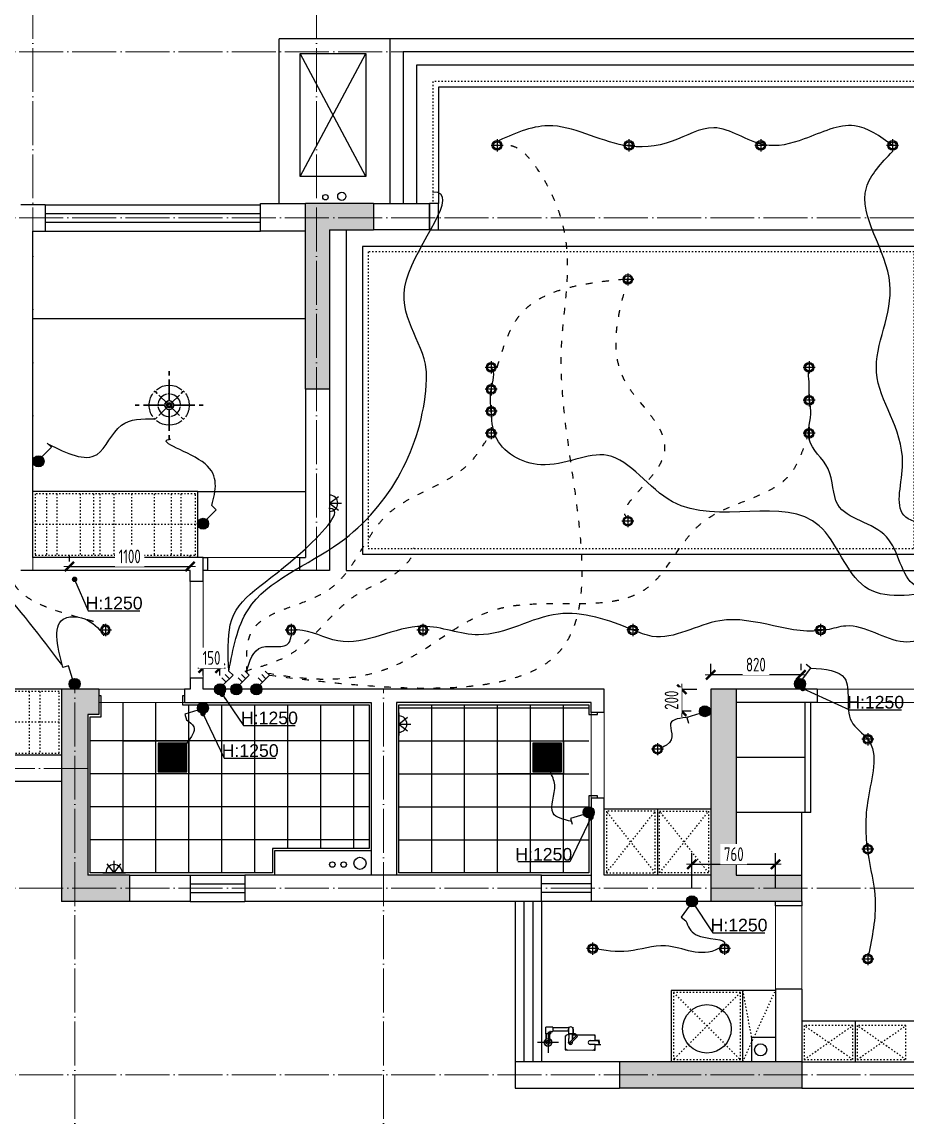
# Model space of a CAD drawing. Header units: inches. Extents: x -50945 to 250244, y -404780 to 18493.
# Drawn here: x 102028 to 110085, y -307663 to -297662 of the extents above; entities that cross this region are included whole.
import ezdxf

# ---------------------------------------------------------------- set-up
doc = ezdxf.new("R2010")
doc.units = ezdxf.units.IN
doc.header["$MEASUREMENT"] = 0
doc.linetypes.add('ACAD_ISO03W100', pattern=[30, 12, -18])
doc.linetypes.add('DOTE', pattern=[2.42, 2, -0.2, 0.02, -0.2])
for name, color, linetype, lineweight in [('0000照明', 241, 'Continuous', 25), ('天棚材质标注', 2, 'Continuous', 5), ('门', 65, 'Continuous', 13)]:
    doc.layers.add(name, color=color, linetype=linetype, lineweight=lineweight)
for name, color, linetype in [('D-ARCHI', 250, 'Continuous'), ('EVH 立面填充', 8, 'Continuous'), ('IBS-003-建筑窗框', 3, 'Continuous'), ('IBS-182-原建筑非承重墙', 150, 'Continuous'), ('IBS-200-原建筑承重墙柱', 200, 'Continuous'), ('IBS-63-原建筑窗', 63, 'Continuous'), ('IDS-030-造型完成面(看线)', 30, 'Continuous'), ('IDS-040-固定高家具', 40, 'Continuous'), ('IFF-51-活动家具', 51, 'Continuous'), ('IRC-2-天花灯具', 2, 'Continuous'), ('IRC-30-天花轮廓线', 30, 'Continuous')]:
    doc.layers.add(name, color=color, linetype=linetype)
doc.styles.add('HBA-DIMT', font='ARCHS.SHX', dxfattribs={"width": 0.8})
doc.styles.add('MtXpl_Arial_Unicode_', font='Arial Unicode.ttf')
doc.dimstyles.new('HBA_40', dxfattribs={"dimscale": 50, "dimtxt": 2.5, "dimasz": 0.1, "dimexe": 2, "dimexo": 2.5, "dimgap": 0.6, "dimtad": 1, "dimdec": 0, "dimrnd": 5, "dimzin": 0, "dimtxsty": 'HBA-DIMT', "dimblk": 'HBA_DIMENSION_TICK', "dimblk1": 'HBA_DIMENSION_TICK', "dimblk2": 'HBA_DIMENSION_TICK', "dimcen": 0.125, "dimclrd": 44, "dimclre": 44, "dimclrt": 2, "dimadec": 0, "dimazin": 0, "dimtfac": 1, "dimtdec": 0, "dimtix": 1, "dimtmove": 1, "dimatfit": 3, "dimldrblk": 'HBA_Leader_Dot', "dimfxl": 0, "dimtvp": 1, "dimtfill": 1, "dimtolj": 1, "dimtzin": 0, "dimarcsym": 0})

# ---------------------------------------------------------------- blocks, each defined once
blk = doc.blocks.new('11')
at = {"layer": 'IBS-182-原建筑非承重墙'}
for p, q in [((140841, -1081), (140567, -1080)), ((140567, -1080), (140567, -1131)), ((140576, -1080), (140567, -1080)), ((140567, -1080), (140567, -1131)), ((140820, -1081), (140588, -1080)), ((140820, -1081), (140588, -1080)), ((140841, -1081), (140820, -1081)), ((140840, -1209), (140841, -1081)), ((140840, -1101), (140841, -1081)), ((140997, -1245), (140997, -1054)), ((140567, -1131), (140516, -1131)), ((140535, -1131), (140528, -1131)), ((140528, -1166), (140567, -1166)), ((140528, -1166), (140567, -1166)), ((140567, -1131), (140535, -1131)), ((140567, -1131), (140535, -1131)), ((140567, -1166), (140535, -1166)), ((140567, -1101), (140567, -1131)), ((140567, -1131), (140615, -1132)), ((140567, -1166), (140567, -1196)), ((140615, -1166), (140567, -1166)), ((140567, -1166), (140567, -1217)), ((140567, -1166), (140567, -1196)), ((140788, -1145), (140728, -1204)), ((140775, -1157), (140728, -1204)), ((140797, -1154), (140737, -1214)), ((140737, -1214), (140775, -1175)), ((140737, -1214), (140775, -1175)), ((140775, -1157), (140788, -1145)), ((140775, -1149), (140775, -1157)), ((140775, -1149), (140775, -1157)), ((140775, -1149), (140775, -1157)), ((140775, -1217), (140775, -1175)), ((140775, -1175), (140775, -1227)), ((140775, -1175), (140775, -1217)), ((140809, -1218), (140810, -1149)), ((140809, -1227), (140810, -1149)), ((140810, -1145), (140810, -1149)), ((140810, -1149), (140810, -1145)), ((140840, -1197), (140840, -1101)), ((140840, -1209), (140840, -1101)), ((140901, -1150), (141093, -1150)), ((140980, -1150), (140980, -1228)), ((140980, -1180), (140980, -1248)), ((140980, -1180), (140980, -1228)), ((141014, -1150), (141014, -1228)), ((141014, -1228), (141014, -1180)), ((141014, -1228), (141014, -1180)), ((140567, -1208), (140567, -1217)), ((140567, -1217), (140770, -1217)), ((140567, -1217), (140587, -1217)), ((140587, -1217), (140775, -1217)), ((140587, -1217), (140740, -1217)), ((140737, -1214), (140728, -1204)), ((140728, -1204), (140737, -1214)), ((140750, -1227), (140737, -1214)), ((140740, -1217), (140750, -1227)), ((140775, -1227), (140750, -1227)), ((140750, -1227), (140770, -1227)), ((140770, -1217), (140770, -1288)), ((140812, -1227), (140770, -1227)), ((140770, -1269), (140770, -1227)), ((140770, -1227), (140770, -1269)), ((140770, -1269), (140770, -1288)), ((140775, -1217), (140775, -1227)), ((140775, -1217), (140775, -1227)), ((140775, -1227), (140809, -1227)), ((140955, -1286), (140803, -1286)), ((140803, -1286), (140812, -1286)), ((140803, -1286), (140812, -1286)), ((140809, -1218), (140820, -1218)), ((140809, -1218), (140809, -1227)), ((140812, -1252), (140812, -1221)), ((140812, -1252), (140812, -1221)), ((140812, -1252), (140812, -1227)), ((140812, -1252), (140812, -1269)), ((140812, -1252), (140955, -1252)), ((140812, -1286), (140812, -1252)), ((140812, -1286), (140812, -1252)), ((140955, -1252), (140953, -1252)), ((140955, -1252), (140953, -1252)), ((140962, -1248), (140955, -1248)), ((140955, -1290), (140955, -1248)), ((140955, -1251), (140955, -1252)), ((140955, -1251), (140955, -1252)), ((140955, -1290), (140982, -1290)), ((140975, -1234), (140975, -1228)), ((140975, -1228), (140980, -1228)), ((140975, -1248), (140975, -1228)), ((140975, -1228), (141018, -1228)), ((140980, -1228), (140975, -1228)), ((140975, -1228), (140975, -1234)), ((140975, -1234), (140975, -1248)), ((140980, -1248), (140975, -1248)), ((140975, -1248), (140980, -1248)), ((140980, -1228), (141014, -1228)), ((140980, -1248), (140980, -1228)), ((140980, -1228), (141018, -1228)), ((140982, -1290), (141018, -1290)), ((141014, -1228), (141018, -1228)), ((141018, -1228), (141014, -1228)), ((141018, -1228), (141014, -1228)), ((141018, -1235), (141018, -1228)), ((141018, -1235), (141018, -1228)), ((141018, -1228), (141018, -1235)), ((141018, -1235), (141018, -1228)), ((141018, -1228), (141018, -1235)), ((141018, -1235), (141018, -1290))]:
    blk.add_line(p, q, dxfattribs=at)
blk.add_circle((140997, -1150), 34.9, dxfattribs=at)
for start, end in [(0, 180), (0, 180), (180, 240.5217), (180, 240.5217), (299.176, 0), (299.176, 0)]:
    blk.add_arc((140997, -1150), 34.9, start, end, dxfattribs=at)
for centre, major_axis, start_param, end_param in [((140588, -1101), (-14.5, 14.5), 5.495149, 7.065946), ((140820, -1101), (-14.5, -14.5), 2.353557, 3.924353), ((140553, -1149), (-17.5, -17.5), -1.141223, -0.024085), ((140540, -1140), (-6.72, -6.72), 4.378011, 6.612288), ((140531, -1157), (-6.72, -6.72), 1.236418, 3.470695), ((140587, -1196), (-14.5, 14.5), 0.78276, 2.353557), ((140615, -1149), (-12.1, -12.1), 0.78276, 3.924353), ((140793, -1149), (-12.1, 12.1), 3.924353, 7.065946), ((140793, -1149), (-4.6, -4.6), 1.568158, 4.709751), ((140820, -1197), (-14.5, -14.5), 0.78276, 2.353557), ((140997, -1150), (-12.1, 12.1), 4.709751, 10.992936), ((140791, -1269), (-15, 15), 0.78276, 2.986227), ((140791, -1269), (-15, 15), 2.986227, 3.924353), ((140962, -1234), (-9.66, 9.66), 2.353557, 3.924353)]:
    blk.add_ellipse(centre, major_axis=major_axis, ratio=1, start_param=start_param, end_param=end_param, dxfattribs=at)
at = {"layer": 'IBS-182-原建筑非承重墙', "extrusion": (0, 0, -1)}
for start_param, end_param in [(5.500425, 7.071221), (5.500425, 7.071221), (3.929629, 5.500425), (3.929629, 5.500425), (7.071221, 8.642018), (7.071221, 8.642018), (2.358832, 3.929629), (2.358832, 3.929629)]:
    blk.add_ellipse((140997, -1150), major_axis=(-12.1, 12.1), ratio=1, start_param=start_param, end_param=end_param, dxfattribs=at)
blk = doc.blocks.new('A$C2C253EB8')
at = {"layer": 'IRC-2-天花灯具', "color": 250}
for p, q in [((55, 0), (55, 110)), ((0, 55), (110, 55))]:
    blk.add_line(p, q, dxfattribs=at)
at = {"layer": 'IRC-2-天花灯具', "color": 2}
blk.add_ellipse((55, 55), major_axis=(44, 0), ratio=1, start_param=1.571461413961594, end_param=7.85464672114118, dxfattribs=at)
at = {"layer": 'IRC-2-天花灯具', "color": 251}
blk.add_ellipse((55, 55), major_axis=(33, 0), ratio=1, start_param=1.570667, end_param=7.853852, dxfattribs=at)
blk = doc.blocks.new('A$C677541E1')
at = {"linetype": 'Continuous'}
for p, q in [((611, 1221), (611, 1145)), ((611, 1145), (611, 1221)), ((611, 1069), (611, 689)), ((611, 689), (611, 1069)), ((368, 854), (398, 823)), ((398, 823), (368, 854)), ((428, 793), (580, 642)), ((580, 642), (428, 793)), ((642, 642), (793, 793)), ((793, 793), (642, 642)), ((823, 823), (854, 854)), ((854, 854), (823, 823)), ((0, 611), (76, 611)), ((76, 611), (0, 611)), ((153, 611), (532, 611)), ((532, 611), (153, 611)), ((689, 611), (1069, 611)), ((1069, 611), (689, 611)), ((1221, 611), (1145, 611)), ((1145, 611), (1221, 611)), ((368, 368), (398, 398)), ((398, 398), (368, 368)), ((428, 428), (580, 580)), ((580, 580), (428, 428)), ((611, 532), (611, 153)), ((611, 153), (611, 532)), ((642, 580), (793, 428)), ((793, 428), (642, 580)), ((823, 398), (854, 368)), ((854, 368), (823, 398)), ((611, 76), (611, 0)), ((611, 0), (611, 76))]:
    blk.add_line(p, q, dxfattribs=at)
at = {"linetype": 'Continuous', "extrusion": (0, 0, -1)}
for major_axis, start_param, end_param in [((-358, 0), 0.888621, 2.252972), ((-358, 1), -0.003333, 0.613772), ((349, 78), 4.06277, 4.162216), ((349, 78), 4.06277, 4.162216), ((-349, 78), 2.120969, 2.220415), ((-349, 78), 2.120969, 2.220415), ((358, 1), -0.613772, 0.003333), ((358, 1), 2.52782, 3.144925), ((78.3, 0), 0.000513, 6.283698), ((78.3, 1), 3.385592, 4.494095), ((-78.3, 1), -1.352502, -0.243999), ((-39.1, 0.4), 3.131185, 9.41437), ((39.1, 0.4), 3.382419, 4.490922), ((-39.1, 0.4), -1.349329, -0.240826), ((-39.1, 0.4), 1.792263, 2.900766), ((39.1, 0.4), 0.240826, 1.349329), ((-78.3, 1), 1.78909, 2.897593), ((78.3, 1), 0.243999, 1.352502), ((-358, 1), 3.13826, 3.755365), ((-349, 78), -1.020623, -0.921177), ((-349, 78), -1.020623, -0.921177), ((-358, 0), 4.030214, 5.394564), ((349, 78), 0.921177, 1.020623), ((349, 78), 0.921177, 1.020623)]:
    blk.add_ellipse((611, 611), major_axis=major_axis, ratio=1, start_param=start_param, end_param=end_param, dxfattribs=at)
at = {"linetype": 'Continuous'}
for major_axis, start_param, end_param in [((-141, 143), -0.608759, 0.008346), ((-146, 139), -0.825662, -0.726216), ((-146, 139), -0.825662, -0.726216), ((-143, 142), 4.028499, 5.392849), ((-171, 105), 0.467757, 0.567203), ((-171, 105), 0.467757, 0.567203), ((-143, 142), 0.886906, 2.251257), ((-144, 140), -0.014456, 0.602649), ((-32.1, 30.1), 3.109878, 9.393063), ((-32.1, 30.1), 0.2, 1.308503), ((-14.8, 16.2), 3.186593, 9.469778), ((-31, 31.2), -1.336602, -0.228099), ((-15.1, 16), 0.25847, 1.366973), ((-16.1, 15), -1.374959, -0.266456), ((-16.1, 15), 1.766633, 2.875136), ((-15.1, 16), 3.400063, 4.508566), ((-32.1, 30.1), 3.341592, 4.450095), ((-171, 105), 3.609349, 3.708795), ((-171, 105), 3.609349, 3.708795), ((-31, 31.2), 1.804991, 2.913494), ((-146, 139), 2.315931, 2.415377), ((-146, 139), 2.315931, 2.415377), ((-141, 143), 2.532833, 3.149938), ((-144, 140), 3.127137, 3.744242)]:
    blk.add_ellipse((611, 611), major_axis=major_axis, ratio=1, start_param=start_param, end_param=end_param, dxfattribs=at)
blk = doc.blocks.new('fhty')
at = {"layer": 'IRC-2-天花灯具'}
for p, q in [((717910, -196860), (717910, -197065)), ((717910, -196962), (717990, -196900)), ((717910, -196962), (718019, -196962)), ((717910, -196962), (717990, -197025))]:
    blk.add_line(p, q, dxfattribs=at)
blk.add_arc((717910, -196962), 74.3, 270, 90, dxfattribs=at)
blk = doc.blocks.new('HBA_DIMENSION_TICK')
at = {"color": 0, "linetype": 'ByBlock'}
for p, q in [((-10, 0), (0, 0)), ((0, 0), (10, 0))]:
    blk.add_line(p, q, dxfattribs=at)
at = {"color": 50, "linetype": 'ByBlock'}
blk.add_solid([(-10, -7), (-7, -10), (7, 10), (10, 7)], dxfattribs=at)
blk = doc.blocks.new('HBA_Leader_Dot')
at = {"color": 0, "linetype": 'ByBlock'}
blk.add_line((-5, 0), (-10, 0), dxfattribs=at)
at = {"color": 0, "linetype": 'ByBlock', "const_width": 5}
blk.add_lwpolyline([(-2.5, 0, 1), (2.5, 0, 1)], format="xyb", close=True, dxfattribs=at)
blk = doc.blocks.new('*D732')
at = {"layer": 'Defpoints', "color": 0, "transparency": 16777216}
for p in [(108298, -303602), (108298, -303735), (109120, -303685)]:
    blk.add_point(p, dxfattribs=at)
at = {"layer": '天棚材质标注', "color": 44, "lineweight": -2, "transparency": 16777216}
for p, q in [((108298, -303610), (108298, -303502)), ((109120, -303560), (109120, -303502)), ((109115, -303602), (108303, -303602))]:
    blk.add_line(p, q, dxfattribs=at)
at = {"layer": '天棚材质标注', "color": 44, "lineweight": -2, "transparency": 16777216, "xscale": 5, "yscale": 5, "zscale": 5, "rotation": 180}
blk.add_blockref('HBA_DIMENSION_TICK', (108298, -303602), dxfattribs=at)
at = {"layer": '天棚材质标注', "color": 44, "lineweight": -2, "transparency": 16777216, "xscale": 5, "yscale": 5, "zscale": 5}
blk.add_blockref('HBA_DIMENSION_TICK', (109120, -303602), dxfattribs=at)
at = {"layer": '天棚材质标注', "color": 2, "transparency": 16777216, "insert": (108709, -303510), "char_height": 125, "attachment_point": 5, "style": 'HBA-DIMT', "bg_fill": 3, "box_fill_scale": 1.25, "bg_fill_color": 256, "bg_fill_true_color": 13158600, "bg_fill_transparency": 0}
blk.add_mtext('\\A1;820', dxfattribs=at)
blk = doc.blocks.new('*D733')
at = {"layer": 'Defpoints', "color": 0, "transparency": 16777216}
for p in [(108298, -303735), (108244, -303934)]:
    blk.add_point(p, dxfattribs=at)
at = {"layer": '天棚材质标注', "color": 44, "lineweight": -2, "transparency": 16777216}
for p, q in [((108173, -303735), (107934, -303735)), ((108034, -303730), (108034, -303725)), ((108034, -303934), (108034, -303735)), ((108119, -303934), (107934, -303934)), ((108034, -303939), (108034, -303944))]:
    blk.add_line(p, q, dxfattribs=at)
at = {"layer": '天棚材质标注', "color": 44, "lineweight": -2, "transparency": 16777216, "xscale": 5, "yscale": 5, "zscale": 5}
for p, rotation in [((108034, -303735), 270), ((108034, -303934), 90)]:
    blk.add_blockref('HBA_DIMENSION_TICK', p, dxfattribs=dict(at, rotation=rotation))
at = {"layer": '天棚材质标注', "color": 2, "transparency": 16777216, "insert": (107941, -303834), "char_height": 125, "attachment_point": 5, "rotation": 90, "style": 'HBA-DIMT', "bg_fill": 3, "box_fill_scale": 1.25, "bg_fill_color": 256, "bg_fill_true_color": 13158600, "bg_fill_transparency": 0}
blk.add_mtext('\\A1;200', dxfattribs=at)
at = {"layer": 'Defpoints', "color": 0, "transparency": 16777216}
blk.add_point((108034, -303735), dxfattribs=at)
blk = doc.blocks.new('*D734')
at = {"layer": 'Defpoints', "color": 0, "transparency": 16777216}
for p in [(108888, -305327), (108127, -305664), (108888, -305665)]:
    blk.add_point(p, dxfattribs=at)
at = {"layer": '天棚材质标注', "color": 44, "lineweight": -2, "transparency": 16777216}
for p, q in [((108127, -305539), (108127, -305227)), ((108888, -305540), (108888, -305227)), ((108132, -305327), (108883, -305327))]:
    blk.add_line(p, q, dxfattribs=at)
at = {"layer": '天棚材质标注', "color": 44, "lineweight": -2, "transparency": 16777216, "xscale": 5, "yscale": 5, "zscale": 5, "rotation": 180}
blk.add_blockref('HBA_DIMENSION_TICK', (108127, -305327), dxfattribs=at)
at = {"layer": '天棚材质标注', "color": 44, "lineweight": -2, "transparency": 16777216, "xscale": 5, "yscale": 5, "zscale": 5}
blk.add_blockref('HBA_DIMENSION_TICK', (108888, -305327), dxfattribs=at)
at = {"layer": '天棚材质标注', "color": 2, "transparency": 16777216, "insert": (108508, -305235), "char_height": 125, "attachment_point": 5, "style": 'HBA-DIMT', "bg_fill": 3, "box_fill_scale": 1.25, "bg_fill_color": 256, "bg_fill_true_color": 13158600, "bg_fill_transparency": 0}
blk.add_mtext('\\A1;760', dxfattribs=at)
blk = doc.blocks.new('*D735')
at = {"layer": 'Defpoints', "color": 0, "transparency": 16777216}
for p in [(103678, -303735), (103831, -303735)]:
    blk.add_point(p, dxfattribs=at)
at = {"layer": '天棚材质标注', "color": 44, "lineweight": -2, "transparency": 16777216}
for p, q in [((103678, -303610), (103678, -303441)), ((103831, -303610), (103831, -303441)), ((103673, -303541), (103668, -303541)), ((103678, -303541), (103831, -303541)), ((103836, -303541), (103841, -303541))]:
    blk.add_line(p, q, dxfattribs=at)
at = {"layer": '天棚材质标注', "color": 44, "lineweight": -2, "transparency": 16777216, "xscale": 5, "yscale": 5, "zscale": 5}
blk.add_blockref('HBA_DIMENSION_TICK', (103678, -303541), dxfattribs=at)
at = {"layer": '天棚材质标注', "color": 44, "lineweight": -2, "transparency": 16777216, "xscale": 5, "yscale": 5, "zscale": 5, "rotation": 180}
blk.add_blockref('HBA_DIMENSION_TICK', (103831, -303541), dxfattribs=at)
at = {"layer": '天棚材质标注', "color": 2, "transparency": 16777216, "insert": (103754, -303449), "char_height": 125, "attachment_point": 5, "style": 'HBA-DIMT', "bg_fill": 3, "box_fill_scale": 1.25, "bg_fill_color": 256, "bg_fill_true_color": 13158600, "bg_fill_transparency": 0}
blk.add_mtext('\\A1;150', dxfattribs=at)
at = {"layer": 'Defpoints', "color": 0, "transparency": 16777216}
blk.add_point((103831, -303541), dxfattribs=at)
blk = doc.blocks.new('*D736')
at = {"layer": 'Defpoints', "color": 0, "transparency": 16777216}
for p in [(103558, -302617), (102460, -302697), (103558, -302655)]:
    blk.add_point(p, dxfattribs=at)
at = {"layer": '天棚材质标注', "color": 44, "lineweight": -2, "transparency": 16777216}
for p, q in [((102460, -302572), (102460, -302517)), ((103558, -302530), (103558, -302517)), ((102465, -302617), (103553, -302617))]:
    blk.add_line(p, q, dxfattribs=at)
at = {"layer": '天棚材质标注', "color": 44, "lineweight": -2, "transparency": 16777216, "xscale": 5, "yscale": 5, "zscale": 5, "rotation": 180}
blk.add_blockref('HBA_DIMENSION_TICK', (102460, -302617), dxfattribs=at)
at = {"layer": '天棚材质标注', "color": 44, "lineweight": -2, "transparency": 16777216, "xscale": 5, "yscale": 5, "zscale": 5}
blk.add_blockref('HBA_DIMENSION_TICK', (103558, -302617), dxfattribs=at)
at = {"layer": '天棚材质标注', "color": 2, "transparency": 16777216, "insert": (103009, -302525), "char_height": 125, "attachment_point": 5, "style": 'HBA-DIMT', "bg_fill": 3, "box_fill_scale": 1.25, "bg_fill_color": 256, "bg_fill_true_color": 13158600, "bg_fill_transparency": 0}
blk.add_mtext('\\A1;1100', dxfattribs=at)

msp = doc.modelspace()

# ---------------------------------------------------------------- hatches: boundary and pattern name
at = {"layer": '0000照明', "lineweight": 25, "ltscale": 0.01}
for points in [[(102206.63, -301618.78, -1), (102149.83, -301700.54, -1)], [(102151.05, -301700.51, -1), (102207.86, -301618.75, -1)], [(103704.94, -302186.83, -1), (103648.13, -302268.58, -1)], [(103649.35, -302268.55, -1), (103706.16, -302186.8, -1)], [(102485.11, -303641.41, -1), (102530.08, -303730.23, -1)], [(102530.64, -303729.14, -1), (102485.66, -303640.32, -1)], [(109132.39, -303640.33, -1), (109088.22, -303729.55, -1)], [(109089.43, -303729.34, -1), (109133.6, -303640.12, -1)], [(103859.04, -303693.63, -1), (103802.24, -303775.39, -1)], [(103803.46, -303775.36, -1), (103860.27, -303693.6, -1)], [(104006.55, -303693.63, -1), (103949.75, -303775.39, -1)], [(103950.97, -303775.36, -1), (104007.78, -303693.6, -1)], [(104190.4, -303693.63, -1), (104133.6, -303775.39, -1)], [(104134.82, -303775.36, -1), (104191.63, -303693.6, -1)], [(103718.95, -303881.8, -1), (103630.13, -303926.77, -1)], [(103631.22, -303927.33, -1), (103720.04, -303882.36, -1)], [(108288.86, -303911.52, -1), (108200.05, -303956.49, -1)], [(107231.47, -304831.24, -1), (107142.65, -304876.22, -1)], [(107143.74, -304876.77, -1), (107232.56, -304831.8, -1)], [(108148.01, -305619.44, -1), (108103.95, -305708.72, -1)], [(108105.16, -305708.51, -1), (108149.22, -305619.23, -1)]]:
    msp.add_hatch(color=256, dxfattribs=at).paths.add_polyline_path(points)
at = {"layer": 'EVH 立面填充'}
h = msp.add_hatch(color=256, dxfattribs=at)
h.dxf.hatch_style = 1
h.paths.add_polyline_path([(104828.45, -299554.51), (105228.45, -299554.51), (105228.45, -299314.51), (104608.45, -299314.51), (104608.45, -301004.51), (104828.45, -301004.51)])
h = msp.add_hatch(color=256, dxfattribs=at)
h.dxf.hatch_style = 1
h.paths.add_polyline_path([(102388.15, -305664.51), (103008.15, -305664.51), (103008.15, -305424.51), (102628.15, -305424.51), (102628.15, -303964.51), (102728.15, -303964.51), (102728.15, -303734.51), (102388.15, -303734.51)])
h = msp.add_hatch(color=256, dxfattribs=at)
h.dxf.hatch_style = 1
h.paths.add_polyline_path([(109128.15, -305664.51), (109128.15, -305424.51), (108528.15, -305424.51), (108528.15, -303734.51), (108298.15, -303734.51), (108298.15, -305664.51)])
h = msp.add_hatch(color=256, dxfattribs=at)
h.dxf.hatch_style = 1
h.paths.add_polyline_path([(107468.15, -307123.68), (107468.15, -307362.01), (109128.15, -307362.01), (109128.15, -307123.68)])
at = {"layer": 'IRC-2-天花灯具'}
h = msp.add_hatch(dxfattribs=at)
h.set_pattern_fill('ANSI31', color=256, scale=80)
h.set_pattern_definition([(45, (9479.499, -288437.724), (-7.0710678, 7.0710678), [])])
h.paths.add_polyline_path([(103268.15, -304484.51), (103528.15, -304484.51), (103528.15, -304224.51), (103268.15, -304224.51)])
h = msp.add_hatch(dxfattribs=at)
h.set_pattern_fill('ANSI31', color=256, scale=80)
h.set_pattern_definition([(45, (12889.499, -288437.724), (-7.0710678, 7.0710678), [])])
h.paths.add_polyline_path([(106678.15, -304484.51), (106938.15, -304484.51), (106938.15, -304224.51), (106678.15, -304224.51)])

# ---------------------------------------------------------------- linework, layer by layer
at = {"layer": '0000照明', "lineweight": 25, "ltscale": 0.01}
for p, q in [((102208.54, -301620.18), (102297.43, -301531.92)), ((102297.43, -301531.92), (102258.93, -301493.15)), ((103706.85, -302188.22), (103795.73, -302099.97)), ((103795.73, -302099.97), (103757.23, -302061.19)), ((102451.78, -303520.26), (102399.38, -303535.73)), ((102487.24, -303640.39), (102451.78, -303520.26)), ((109134.49, -303641.43), (109209.43, -303541.07)), ((109209.43, -303541.07), (109165.65, -303508.37)), ((103887, -303669.16), (103848.5, -303630.39)), ((103860.95, -303695.03), (103949.84, -303606.77)), ((103917.48, -303638.9), (103878.98, -303600.12)), ((103949.84, -303606.77), (103911.34, -303568)), ((104034.51, -303669.16), (103996.01, -303630.39)), ((104008.46, -303695.03), (104097.35, -303606.77)), ((104064.99, -303638.9), (104026.49, -303600.12)), ((104097.35, -303606.77), (104058.85, -303568)), ((104218.36, -303669.16), (104179.86, -303630.39)), ((104192.31, -303695.03), (104281.2, -303606.77)), ((104248.84, -303638.9), (104210.34, -303600.12)), ((104281.2, -303606.77), (104242.7, -303568)), ((103630.2, -303925.19), (103510.07, -303960.65)), ((103510.07, -303960.65), (103525.54, -304013.06)), ((108200.12, -303954.91), (108079.99, -303990.37)), ((108079.99, -303990.37), (108095.46, -304042.78)), ((107142.72, -304874.64), (107022.59, -304910.1)), ((107022.59, -304910.1), (107038.06, -304962.51)), ((108103.06, -305707.41), (108028.24, -305807.87)), ((108028.24, -305807.87), (108072.06, -305840.51))]:
    msp.add_line(p, q, dxfattribs=at)
for centre in [(102178.23, -301659.66), (102179.45, -301659.63), (103676.54, -302227.7), (103677.76, -302227.68), (102507.59, -303685.82), (102508.15, -303684.73), (109110.31, -303684.94), (109111.51, -303684.73), (103830.64, -303734.51), (103831.86, -303734.48), (103978.15, -303734.51), (103979.37, -303734.48), (104162, -303734.51), (104163.22, -303734.48), (103674.54, -303904.29), (103675.63, -303904.84), (108244.46, -303934.01), (107187.06, -304853.73), (107188.15, -304854.29), (108125.98, -305664.08), (108127.19, -305663.87)]:
    msp.add_circle(centre, 49.78, dxfattribs=at)
for points in [[(109953.45, -298784.39), (109607.57, -298606.49), (109149.75, -298726.42), (108786.1, -298779.61), (108325.43, -298624.08), (107946.6, -298747.28), (107509.45, -298784.36), (106818.29, -298606.1), (106343.7, -298752.86)], [(110627.33, -302713.89), (110523.19, -302326.93), (110055.68, -302150.21), (110044.38, -301675.88), (109806.91, -300849.04), (109929.47, -300045.17), (109715.18, -299169.94), (109953.45, -298839.39)], [(103911.34, -303568), (104086.21, -303010.11), (104921.38, -302398.83), (105708.05, -300965.57), (105708.05, -300826.67), (105528.19, -300009.6), (105768.45, -299208.88), (105765.28, -299208.88)], [(110390.15, -302836.76), (109700.82, -302801.03), (109285.38, -302246.21), (107949.84, -302028.48), (107357.93, -301605.93), (106751.32, -301690.44), (106336.9, -301428.05), (106299.72, -301204.51), (106299.72, -301004.51), (106299.72, -300804.51), (106294, -300799.01)], [(110390.31, -302836.56), (110157.54, -302789.53), (109898.73, -302347.8), (109454.56, -302053.07), (109367.18, -301729.23), (109193.45, -301459.51, 0), (109208.59, -301195.27), (109193.45, -301071.51, 0), (109193.45, -300935.39, 0), (109193.46, -300837.51, 0), (109199.46, -300823.69)], [(102269.74, -301504.04), (102711.59, -301596.7), (102932.93, -301331.24), (103235.33, -301273.84)], [(103757.23, -302061.19), (103694.6, -301682.66), (103368.45, -301460.41), (103380.29, -301458.28)], [(102391.64, -303509.53), (101779.4, -302756.05), (101251.94, -302364.48), (100708.13, -302232.73), (100528.45, -302075.41)], [(103911.34, -303568), (103924.9, -303147.1), (104608.45, -302454.92), (104828.45, -302090.24), (104822.64, -302090.24)], [(111273.27, -304847.94), (111237.31, -304508.53), (111303.94, -304164.47), (111059.63, -303631.72), (111020.76, -303354.25), (110553.3, -303194.51), (110054.23, -303303.1), (109526.73, -303158.82), (109353.3, -303194.51), (108381.63, -303110.08), (107765.91, -303252.62), (107588.45, -303194.51), (106909.52, -303049.34), (106185.33, -303238.63), (105678.6, -303161.51), (104903.69, -303294.21), (104533.6, -303194.51), (104522.6, -303194.48)], [(102399.38, -303535.73), (102424.36, -303085.75), (102542.9, -303078.62), (102733.3, -303194.51), (102738.11, -303201.08)], [(104070.67, -303579.9), (104215.11, -303351.79), (104458.76, -303311.87), (104478.6, -303249.51)], [(109209.43, -303541.07), (109516.94, -303634.21), (109578.45, -304024.27), (109728.15, -304189.51), (109730.13, -304731.61), (109728.15, -305222.51), (109794.64, -305651.4), (109732.2, -306156.76)], [(103525.54, -304013.06), (103592.36, -304076.21), (103528.15, -304224.51)], [(108099.37, -303987.92), (107933.31, -304045.48), (107894.15, -304243.61), (107853.38, -304261.68), (107857.43, -304258.29)], [(107030.33, -304936.3), (106862.57, -304861.26), (106877.46, -304603.79), (106835.76, -304484.51)], [(108072.06, -305840.51), (108165.09, -305967.51), (108423.15, -306050.51), (108368.15, -306094.51), (107886.13, -306069.56), (107548.82, -306116.94), (107223.15, -306094.51)]]:
    msp.add_spline(points, degree=3, dxfattribs=at)
at = {"layer": '0000照明', "linetype": 'ACAD_ISO03W100', "lineweight": 25, "ltscale": 5}
for points in [[(104281.2, -303606.77), (105162.32, -303699.97), (106876.84, -303437.08), (106937.29, -300704.03), (106786.31, -299104.57), (106388.83, -298810.55), (106378.67, -298817.88)], [(106354.72, -300804.51), (106556.94, -300334.38), (107574.75, -299994.04, 0)], [(107543.45, -299994.04, 0), (107526.79, -300949.3), (107839.64, -301678.88), (107559.65, -302175.76, 0), (107573.72, -302179.16)], [(99233.29, -300669.38), (100452.39, -300661.26), (101494.61, -302122.98), (101830.17, -302215.06), (101988.45, -302821.08), (102782.61, -303238.14), (102767.15, -303245.18)], [(104078.1, -303587.39), (104117.61, -303213.21), (104812.81, -302833.5), (105353.3, -302144.77), (106100.97, -301676.61), (106273.77, -301440.04)], [(104261.95, -303587.39), (104756.55, -303641.23), (105418.4, -303519.75), (106356.05, -303003.65), (107734.99, -302799.21), (108220.38, -302217.07), (109020.14, -301778.15), (109179.57, -301434.45, 0)], [(104058.85, -303568), (104477.98, -303410.53), (105079.03, -302870.91), (105538.44, -302581.15), (105596.43, -302454.51), (105596.43, -302447.42)]]:
    msp.add_spline(points, degree=3, dxfattribs=at)
at = {"layer": 'D-ARCHI', "color": 251, "linetype": 'DOTE', "lineweight": 5, "ltscale": 200}
for p, q in [((102128.45, -302654.51), (102128.45, -295114.27)), ((104708.45, -302654.51), (104708.45, -295114.27)), ((116438.45, -297934.27), (96111.19, -297934.27)), ((116438.45, -299444.51), (96098.45, -299444.51)), ((102508.15, -310062.84), (102508.15, -303734.51)), ((105318.15, -310062.84), (105318.15, -303734.51)), ((102628.15, -304454.51), (96111.19, -304454.51)), ((116438.45, -305544.51), (96111.19, -305544.51)), ((116438.45, -307242.84), (96111.19, -307242.84))]:
    msp.add_line(p, q, dxfattribs=at)
at = {"layer": 'IBS-003-建筑窗框', "color": 251, "ltscale": 10}
for p, q in [((110918.45, -297814.27), (105378.45, -297814.27)), ((105378.45, -297814.27), (105378.45, -299314.51)), ((110688.45, -298054.27), (105618.45, -298054.27)), ((105618.45, -298054.27), (105618.45, -299314.51)), ((110488.45, -298254.27), (105818.45, -298254.27)), ((105818.45, -298254.27), (105818.45, -299314.51)), ((102238.45, -299324.51), (104198.45, -299324.51)), ((102238.45, -299564.51), (104198.45, -299564.51)), ((103558.15, -305424.51), (104058.15, -305424.51)), ((106758.15, -305424.51), (107208.15, -305424.51)), ((103558.15, -305664.51), (104058.15, -305664.51)), ((106518.15, -305664.51), (106518.15, -307124.51)), ((107208.15, -305664.51), (106758.15, -305664.51)), ((106758.15, -305664.51), (106758.15, -307124.51))]:
    msp.add_line(p, q, dxfattribs=at)
at = {"layer": 'IBS-182-原建筑非承重墙'}
for p, q in [((104368.45, -299314.51), (104368.45, -297814.27)), ((105378.45, -297814.27), (104368.45, -297814.27)), ((104560.52, -299068.17), (105158.64, -297949.38)), ((105158.64, -299068.17), (104560.52, -297949.38)), ((102018.45, -299323.51), (102238.45, -299323.51)), ((102238.45, -299323.51), (102238.45, -299564.51)), ((104198.45, -299564.51), (104198.45, -299314.51)), ((104198.45, -299314.51), (104608.45, -299314.51)), ((105228.45, -299314.51), (105738.45, -299314.51)), ((105738.45, -299554.51), (105738.45, -299314.51)), ((102128.45, -302534.51), (102128.45, -299564.51)), ((102128.45, -299564.51), (102238.45, -299564.51)), ((104608.45, -299564.51), (104198.45, -299564.51)), ((105738.45, -299554.51), (105228.45, -299554.51)), ((104608.45, -300364.51), (102128.45, -300364.51)), ((104608.45, -301004.51), (104608.45, -302534.51)), ((104828.45, -301004.51), (104828.45, -302654.51)), ((103678.45, -302534.51), (102128.45, -302534.51)), ((103678.45, -302754.51), (103678.45, -302534.51)), ((104558.45, -302654.51), (104558.45, -302534.51)), ((104558.45, -302534.51), (104608.45, -302534.51)), ((103558.45, -302654.51), (102018.45, -302654.51)), ((103558.45, -302754.51), (103558.45, -302654.51)), ((104828.45, -302654.51), (104558.45, -302654.51)), ((103678.45, -302754.51), (103558.45, -302754.51)), ((103678.15, -303634.51), (103558.15, -303634.51)), ((103558.15, -303634.51), (103558.15, -303734.51)), ((103678.15, -303734.51), (103678.15, -303634.51)), ((103558.15, -303734.51), (103508.15, -303734.51)), ((103508.15, -303734.51), (103508.15, -303854.51)), ((107328.15, -303734.51), (103678.15, -303734.51)), ((107328.15, -303944.51), (107328.15, -303734.51)), ((109268.15, -303734.51), (108528.15, -303734.51)), ((109268.15, -303734.51), (109268.15, -303854.51)), ((103508.15, -303854.51), (105208.15, -303854.51)), ((105208.15, -303854.51), (105208.15, -305424.51)), ((107208.15, -303854.51), (105438.15, -303854.51)), ((105438.15, -303854.51), (105438.15, -305424.51)), ((107208.15, -303944.51), (107208.15, -303854.51)), ((107328.15, -303944.51), (107208.15, -303944.51)), ((109268.15, -303854.51), (108528.15, -303854.51)), ((102388.15, -304334.51), (99438.45, -304334.51)), ((102388.15, -304574.51), (99438.45, -304574.51)), ((107328.15, -304724.51), (107208.15, -304724.51)), ((107208.15, -304724.51), (107208.15, -305664.51)), ((107328.15, -305424.51), (107328.15, -304724.51)), ((104328.15, -305204.51), (104328.15, -305424.51)), ((105208.15, -305204.51), (104328.15, -305204.51)), ((103008.15, -305424.51), (103558.15, -305424.51)), ((103558.15, -305424.51), (103558.15, -305664.51)), ((105438.15, -305424.51), (104058.15, -305424.51)), ((104058.15, -305424.51), (104058.15, -305664.51)), ((106758.15, -305424.51), (105438.15, -305424.51)), ((106758.15, -305664.51), (106758.15, -305424.51)), ((108298.15, -305424.51), (107328.15, -305424.51)), ((103558.15, -305664.51), (103008.15, -305664.51)), ((106518.15, -305664.51), (104058.15, -305664.51)), ((106758.15, -305664.51), (106518.15, -305664.51)), ((108298.15, -305664.51), (107208.15, -305664.51)), ((108888.15, -305704.51), (108888.15, -305664.51)), ((109128.15, -305704.51), (108888.15, -305704.51)), ((109128.15, -305664.51), (109128.15, -305704.51)), ((109128.15, -306464.51), (108888.15, -306464.51)), ((108888.15, -306464.51), (108888.15, -307124.51)), ((109128.15, -306464.51), (109128.15, -307124.51)), ((108668.15, -306904.51), (108668.15, -307124.51)), ((108888.15, -306904.51), (108668.15, -306904.51)), ((107468.15, -307124.51), (106518.15, -307124.51)), ((106518.15, -307124.51), (106518.15, -307362.84)), ((109128.15, -307124.51), (110928.15, -307124.51)), ((106518.15, -307362.84), (107468.15, -307362.84)), ((109128.15, -307362.84), (111168.15, -307362.84))]:
    msp.add_line(p, q, dxfattribs=at)
for points in [[(104560.52, -297949.38), (105158.64, -297949.38), (105158.64, -299068.17), (104560.52, -299068.17)], [(105738.45, -299554.51), (105818.45, -299554.51), (105818.45, -299314.51), (105738.45, -299314.51)], [(103678.45, -302534.51), (103718.45, -302534.51), (103718.45, -302654.51), (103678.45, -302654.51)]]:
    msp.add_lwpolyline(points, close=True, dxfattribs=at)
for centre, radius in [((104790.67, -299256.6), 25), ((104939.63, -299248.03), 37.5), ((104853.84, -305329.32), 25), ((104957.18, -305329.32), 25), ((105105.33, -305317.89), 55), ((108752.19, -307016.08), 55)]:
    msp.add_circle(centre, radius, dxfattribs=at)
at = {"layer": 'IBS-200-原建筑承重墙柱', "ltscale": 0.02}
for p, q in [((104608.45, -301004.51), (104608.45, -299314.51)), ((105228.45, -299314.51), (104608.45, -299314.51)), ((105228.45, -299314.51), (105228.45, -299554.51)), ((104828.45, -299554.51), (104828.45, -301004.51)), ((104828.45, -299554.51), (105228.45, -299554.51)), ((104828.45, -301004.51), (104608.45, -301004.51)), ((102728.15, -303734.51), (102388.15, -303734.51)), ((102388.15, -303734.51), (102388.15, -305664.51)), ((102728.15, -303734.51), (102728.15, -303964.51)), ((108298.15, -303734.51), (108298.15, -305664.51)), ((108528.15, -303734.51), (108298.15, -303734.51)), ((108528.15, -303734.51), (108528.15, -305424.51)), ((102728.15, -303964.51), (102628.15, -303964.51)), ((102628.15, -303964.51), (102628.15, -305424.51)), ((103008.15, -305424.51), (102628.15, -305424.51)), ((103008.15, -305424.51), (103008.15, -305664.51)), ((108528.15, -305424.51), (109128.15, -305424.51)), ((109128.15, -305664.51), (109128.15, -305424.51)), ((103008.15, -305664.51), (102388.15, -305664.51)), ((109128.15, -305664.51), (108298.15, -305664.51)), ((109128.15, -307124.51), (107468.15, -307124.51)), ((107468.15, -307124.51), (107468.15, -307362.84)), ((109128.15, -307124.51), (109128.15, -307362.84)), ((109128.15, -307362.84), (107468.15, -307362.84))]:
    msp.add_line(p, q, dxfattribs=at)
at = {"layer": 'IBS-63-原建筑窗'}
for p, q in [((110808.45, -297934.27), (105498.45, -297934.27)), ((105498.45, -297934.27), (105498.45, -299314.51)), ((102238.45, -299404.51), (104198.45, -299404.51)), ((102238.45, -299484.51), (104198.45, -299484.51)), ((103558.15, -305504.51), (104058.15, -305504.51)), ((107208.15, -305504.51), (106758.15, -305504.51)), ((103558.15, -305584.51), (104058.15, -305584.51)), ((107208.15, -305584.51), (106758.15, -305584.51)), ((106598.15, -305664.51), (106598.15, -307124.51)), ((106678.15, -305664.51), (106678.15, -307124.51))]:
    msp.add_line(p, q, dxfattribs=at)
at = {"layer": 'IDS-030-造型完成面(看线)'}
for points in [[(103508.15, -303794.51), (103488.15, -303794.51), (103488.15, -303874.51), (105188.15, -303874.51), (105188.15, -305184.51), (104308.15, -305184.51), (104308.15, -305404.51), (102648.15, -305404.51), (102648.15, -303984.51), (102748.15, -303984.51), (102748.15, -303794.51), (102728.15, -303794.51)], [(107268.15, -304724.51), (107268.15, -304704.51), (107188.15, -304704.51), (107188.15, -305404.51), (105458.15, -305404.51), (105458.15, -303874.51), (107188.15, -303874.51), (107188.15, -303964.51), (107268.15, -303964.51), (107268.15, -303944.51)]]:
    msp.add_lwpolyline(points, dxfattribs=at)
at = {"layer": 'IDS-040-固定高家具'}
for p, q in [((103628.45, -301934.51), (102128.45, -301934.51)), ((103628.45, -302534.51), (103628.45, -301934.51)), ((102388.15, -303734.51), (99038.45, -303734.51)), ((108298.15, -304824.51), (107328.15, -304824.51)), ((107813.15, -304824.51), (107813.15, -305424.51)), ((108888.15, -306474.51), (107938.15, -306474.51)), ((107938.15, -306474.51), (107938.15, -307124.51)), ((108588.15, -306474.51), (108588.15, -307124.51)), ((109128.15, -306751.52), (110539.91, -306751.52)), ((109611.48, -306751.52), (109611.48, -307124.51))]:
    msp.add_line(p, q, dxfattribs=at)
at = {"layer": 'IDS-040-固定高家具', "linetype": 'ACAD_ISO03W100'}
for p, q in [((102251.87, -301954.51), (102251.87, -302514.51)), ((102346.91, -301954.51), (102346.91, -302514.51)), ((102557.15, -301954.51), (102557.15, -302514.51)), ((102680.99, -301954.51), (102680.99, -302514.51)), ((102738.59, -301954.51), (102738.59, -302514.51)), ((102865.3, -301954.51), (102865.3, -302514.51)), ((103026.58, -301954.51), (103026.58, -302514.51)), ((103231.06, -301954.51), (103231.06, -302514.51)), ((103386.58, -301954.51), (103386.58, -302514.51)), ((103475.86, -301954.51), (103475.86, -302514.51)), ((103608.45, -302234.51), (102148.45, -302234.51)), ((102093.78, -303754.51), (102093.78, -304314.51)), ((102190.46, -303754.51), (102190.46, -304314.51)), ((102368.15, -304034.51), (99058.45, -304034.51)), ((107348.15, -305404.51), (107793.15, -304844.51)), ((107793.15, -305404.51), (107348.15, -304844.51)), ((108278.15, -305404.51), (107833.15, -304844.51)), ((107833.15, -305404.51), (108278.15, -304844.51)), ((108568.15, -306494.51), (107958.15, -307104.51)), ((107958.15, -306494.51), (108568.15, -307104.51)), ((108588.15, -306474.51), (108668.15, -306904.51)), ((108589.94, -307124.51), (108888.15, -306474.51)), ((109148.15, -307104.51), (109591.48, -306794.51)), ((109591.48, -307104.51), (109148.15, -306794.51)), ((109631.48, -307104.51), (110074.82, -306794.51)), ((110074.82, -307104.51), (109631.48, -306794.51))]:
    msp.add_line(p, q, dxfattribs=at)
for points in [[(102148.45, -302514.51), (103608.45, -302514.51), (103608.45, -301954.51), (102148.45, -301954.51)], [(99058.45, -304314.51), (102368.15, -304314.51), (102368.15, -303754.51), (99058.45, -303754.51)], [(107348.15, -305404.51), (107793.15, -305404.51), (107793.15, -304844.51), (107348.15, -304844.51)], [(108278.15, -305404.51), (107833.15, -305404.51), (107833.15, -304844.51), (108278.15, -304844.51)], [(107958.15, -307104.51), (108568.15, -307104.51), (108568.15, -306494.51), (107958.15, -306494.51)], [(109148.15, -307104.51), (109591.48, -307104.51), (109591.48, -306794.51), (109148.15, -306794.51)], [(109631.48, -307104.51), (110074.82, -307104.51), (110074.82, -306794.51), (109631.48, -306794.51)]]:
    msp.add_lwpolyline(points, close=True, dxfattribs=at)
at = {"layer": 'IDS-040-固定高家具'}
msp.add_circle((108263.15, -306824.51), 220.91, dxfattribs=at)
at = {"layer": 'IFF-51-活动家具'}
for p, q in [((109158.15, -304854.51), (109158.15, -303854.51)), ((109208.15, -304854.51), (109208.15, -303854.51)), ((109158.15, -304354.51), (108528.15, -304354.51)), ((109208.15, -304854.51), (108528.15, -304854.51)), ((109128.15, -305424.51), (109128.15, -304854.51))]:
    msp.add_line(p, q, dxfattribs=at)
at = {"layer": 'IRC-2-天花灯具', "linetype": 'ACAD_ISO03W100'}
for p, q in [((110538.45, -298204.27), (105768.45, -298204.27)), ((105768.45, -298204.27), (105768.45, -299314.51))]:
    msp.add_line(p, q, dxfattribs=at)
at = {"layer": 'IRC-2-天花灯具'}
for p, q in [((103248.15, -304504.51), (103248.15, -304204.51)), ((106658.15, -304504.51), (106658.15, -304204.51))]:
    msp.add_line(p, q, dxfattribs=at)
at = {"layer": 'IRC-2-天花灯具', "linetype": 'ACAD_ISO03W100'}
msp.add_lwpolyline([(105178.45, -302454.51), (110148.45, -302454.51), (110148.45, -299754.51), (105178.45, -299754.51)], close=True, dxfattribs=at)
at = {"layer": 'IRC-2-天花灯具'}
for points in [[(103548.15, -304204.51), (103548.15, -304504.51), (102948.15, -304504.51), (102948.15, -304204.51)], [(103268.15, -304484.51), (103528.15, -304484.51), (103528.15, -304224.51), (103268.15, -304224.51)], [(106958.15, -304204.51), (106958.15, -304504.51), (106358.15, -304504.51), (106358.15, -304204.51)], [(106678.15, -304484.51), (106938.15, -304484.51), (106938.15, -304224.51), (106678.15, -304224.51)]]:
    msp.add_lwpolyline(points, close=True, dxfattribs=at)
at = {"layer": 'IRC-30-天花轮廓线'}
for p, q in [((104978.45, -299554.51), (104978.45, -302654.51)), ((105738.45, -299554.51), (110348.45, -299554.51)), ((103628.45, -301934.51), (104608.45, -301934.51)), ((104978.45, -302654.51), (110348.45, -302654.51)), ((102948.15, -305404.51), (102948.15, -303854.51)), ((103248.15, -305404.51), (103248.15, -303854.51)), ((103548.15, -305404.51), (103548.15, -303874.51)), ((103848.15, -305404.51), (103848.15, -303874.51)), ((104148.15, -305404.51), (104148.15, -303874.51)), ((104448.15, -305184.51), (104448.15, -303874.51)), ((104748.15, -305184.51), (104748.15, -303874.51)), ((105048.15, -305184.51), (105048.15, -303874.51)), ((105458.15, -303904.51), (107188.15, -303904.51)), ((105758.15, -305404.51), (105758.15, -303874.51)), ((106058.15, -305404.51), (106058.15, -303874.51)), ((106358.15, -304204.51), (106358.15, -303874.51)), ((106658.15, -304204.51), (106658.15, -303874.51)), ((106958.15, -305404.51), (106958.15, -303874.51)), ((105188.15, -304204.51), (102648.15, -304204.51)), ((105458.15, -304204.51), (106358.15, -304204.51)), ((106958.15, -304204.51), (107188.15, -304204.51)), ((105188.15, -304504.51), (102648.15, -304504.51)), ((105458.15, -304504.51), (107188.15, -304504.51)), ((106358.15, -305404.51), (106358.15, -304484.51)), ((106658.15, -305404.51), (106658.15, -304484.51)), ((105188.15, -304804.51), (102648.15, -304804.51)), ((105458.15, -304804.51), (107188.15, -304804.51)), ((105188.15, -305104.51), (102648.15, -305104.51)), ((105458.15, -305104.51), (107188.15, -305104.51))]:
    msp.add_line(p, q, dxfattribs=at)
msp.add_lwpolyline([(105128.45, -302504.51), (110198.45, -302504.51), (110198.45, -299704.51), (105128.45, -299704.51)], close=True, dxfattribs=at)
at = {"layer": '门', "color": 8, "lineweight": 5}
msp.add_line((109128.15, -306464.51), (108888.15, -306464.51), dxfattribs=at)
for points in [[(103718.45, -302534.51), (104558.45, -302534.51), (104558.45, -302654.51), (103718.45, -302654.51)], [(103558.15, -303634.51), (103678.45, -303634.51), (103678.45, -302754.51), (103558.15, -302754.51)], [(103508.15, -303854.51), (102728.15, -303854.51), (102728.15, -303734.51), (103508.15, -303734.51)], [(109268.15, -303734.51), (110848.15, -303734.51), (110848.15, -303854.51), (109268.15, -303854.51)], [(107208.15, -304724.51), (107328.15, -304724.51), (107328.15, -303944.51), (107208.15, -303944.51)], [(108888.15, -306464.51), (109128.15, -306464.51), (109128.15, -305704.51), (108888.15, -305704.51)]]:
    msp.add_lwpolyline(points, close=True, dxfattribs=at)

# ---------------------------------------------------------------- block references
at = {"layer": 'IBS-182-原建筑非承重墙', "rotation": 180}
msp.add_blockref('11', (247814.38, -308097.74), dxfattribs=at)
at = {"layer": 'IRC-2-天花灯具'}
for name, p, rotation in [('A$C2C253EB8', (106408.45, -298729.39), 180), ('A$C2C253EB8', (107608.45, -298729.39), 180), ('A$C2C253EB8', (108808.45, -298729.39), 180), ('A$C2C253EB8', (110008.45, -298729.39), 180), ('A$C2C253EB8', (107598.45, -299949.51, 0), 180), ('A$C2C253EB8', (106354.72, -300749.51), 180), ('A$C2C253EB8', (109248.45, -300749.51, 0), 180), ('A$C2C253EB8', (106354.72, -300949.51), 180), ('A$C2C253EB8', (109248.45, -301049.51, 0), 180), ('A$C2C253EB8', (106354.72, -301149.51), 180), ('A$C2C253EB8', (106354.72, -301349.51), 180), ('A$C2C253EB8', (109248.45, -301349.51, 0), 180), ('A$C2C253EB8', (107598.45, -302149.51, 0), 180), ('A$C2C253EB8', (107643.45, -303139.51), 180), ('A$C2C253EB8', (109353.3, -303139.51), 180), ('A$C2C253EB8', (109783.15, -304134.51), 180), ('A$C2C253EB8', (107868.15, -304224.51), 180), ('A$C2C253EB8', (109783.15, -305134.51), 180), ('fhty', (-94095.5, -1023314.15), 90), ('A$C2C253EB8', (107278.15, -306039.51), 180), ('A$C2C253EB8', (108478.15, -306039.51), 180), ('A$C2C253EB8', (109783.15, -306134.51), 180)]:
    msp.add_blockref(name, p, dxfattribs=dict(at, rotation=rotation))
at = {"layer": 'IRC-2-天花灯具', "xscale": 0.509157656016598, "yscale": 0.509157656016598, "zscale": 0.509157656016598}
msp.add_blockref('A$C677541E1', (103057.55, -301460.41), dxfattribs=at)
at = {"layer": 'IRC-2-天花灯具'}
for p in [(-613081.19, -105079.01), (-612451.49, -107088.7)]:
    msp.add_blockref('fhty', p, dxfattribs=at)
at = {"layer": 'IRC-2-天花灯具', "xscale": -1, "rotation": 180}
for p in [(102733.3, -303139.51), (104423.6, -303139.51), (105623.6, -303139.51)]:
    msp.add_blockref('A$C2C253EB8', p, dxfattribs=at)

# ---------------------------------------------------------------- texts
at = {"layer": '0000照明', "char_height": 115, "width": 2800.5718, "style": 'MtXpl_Arial_Unicode_'}
for insert, attachment_point in [((103126.45, -303009.13), 9), ((110058.19, -303910.95), 9), ((104540.42, -304054.37), 9), ((104364.75, -304351.18), 9), ((106519.03, -305295.38), 7), ((108814.74, -305939.19), 9)]:
    msp.add_mtext('H:1250', dxfattribs=dict(at, insert=insert, attachment_point=attachment_point))

# ---------------------------------------------------------------- leaders
at = {"layer": '0000照明', "lineweight": 5}
for points in [[(102507.19, -302733.8), (102630.22, -303019.28), (103102.47, -303019.28)], [(109136.82, -303727.07), (109561.96, -303921.1), (110034.2, -303921.1)], [(103851.16, -303779.03), (104044.19, -304064.51), (104516.43, -304064.51)], [(103675.63, -303954.62), (103868.52, -304361.33), (104340.76, -304361.33)], [(107208.15, -304898.82), (107015.26, -305305.53), (106543.02, -305305.53)], [(108125.48, -305663.85), (108318.51, -305949.34), (108790.76, -305949.34)]]:
    msp.add_leader(points, dimstyle='HBA_40', override={"dimtad": 0}, dxfattribs=at)

# ---------------------------------------------------------------- next in the draw order: dimensions: what is measured, and where the dimension line sits
at = {"layer": '天棚材质标注', "color": 6}
for base, p1, p2, picture, middle in [((103558.45, -302617.09), (102459.57, -302697.35), (103558.45, -302654.51), '*D736', (103009.01, -302524.59)), ((103830.64, -303541.14), (103678.15, -303734.51), (103830.64, -303734.51), '*D735', (103754.4, -303448.64)), ((108298.15, -303602.34), (109119.6, -303685.22), (108298.15, -303734.51), '*D732', (108708.88, -303509.84)), ((108888.15, -305327.21), (108127.19, -305663.87), (108888.15, -305664.51), '*D734', (108507.67, -305234.71))]:
    dim = msp.add_linear_dim(base=base, p1=p1, p2=p2, dimstyle='HBA_40', dxfattribs=at)
    dim.commit()
    dim.dimension.update_dxf_attribs({"geometry": picture, "text_midpoint": middle})

# ---------------------------------------------------------------- next in the draw order: dimensions: what is measured, and where the dimension line sits
dim = msp.add_linear_dim(base=(108033.7336, -303734.5091), p1=(108244.4551, -303934.0066), p2=(108298.1502, -303734.5091), angle=90, dimstyle='HBA_40', dxfattribs=at)
dim.commit()
dim.dimension.update_dxf_attribs({"geometry": '*D733', "text_midpoint": (107941.2336, -303834.2578)})

doc.saveas('drawing.dxf')
